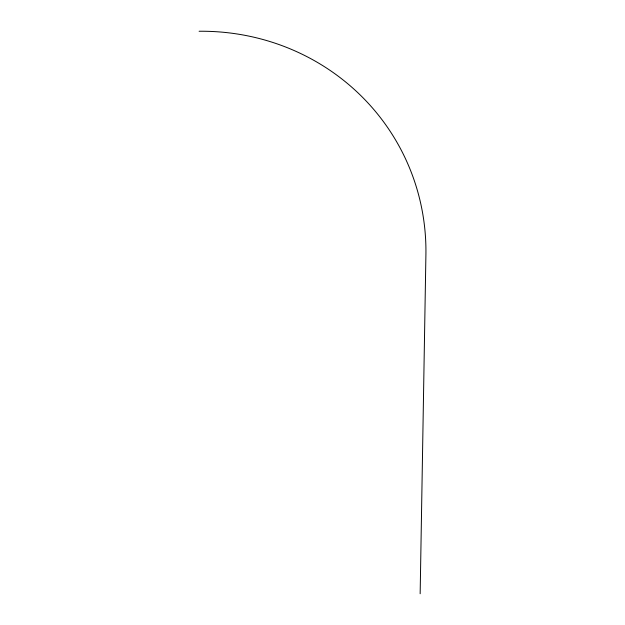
<?xml version="1.0" encoding="UTF-8"?>
<svg xmlns="http://www.w3.org/2000/svg" width="625" height="625" viewBox="0 0 625 625"><rect width="100%" height="100%" fill="white"/><g stroke="black" fill="none" stroke-linecap="round" stroke-linejoin="round"><path stroke-width="0.94" d="M420.156 593.75L425.906 254.906A232.117 224.414 -25.9 0 0 199.094 31.25"/></g></svg>
